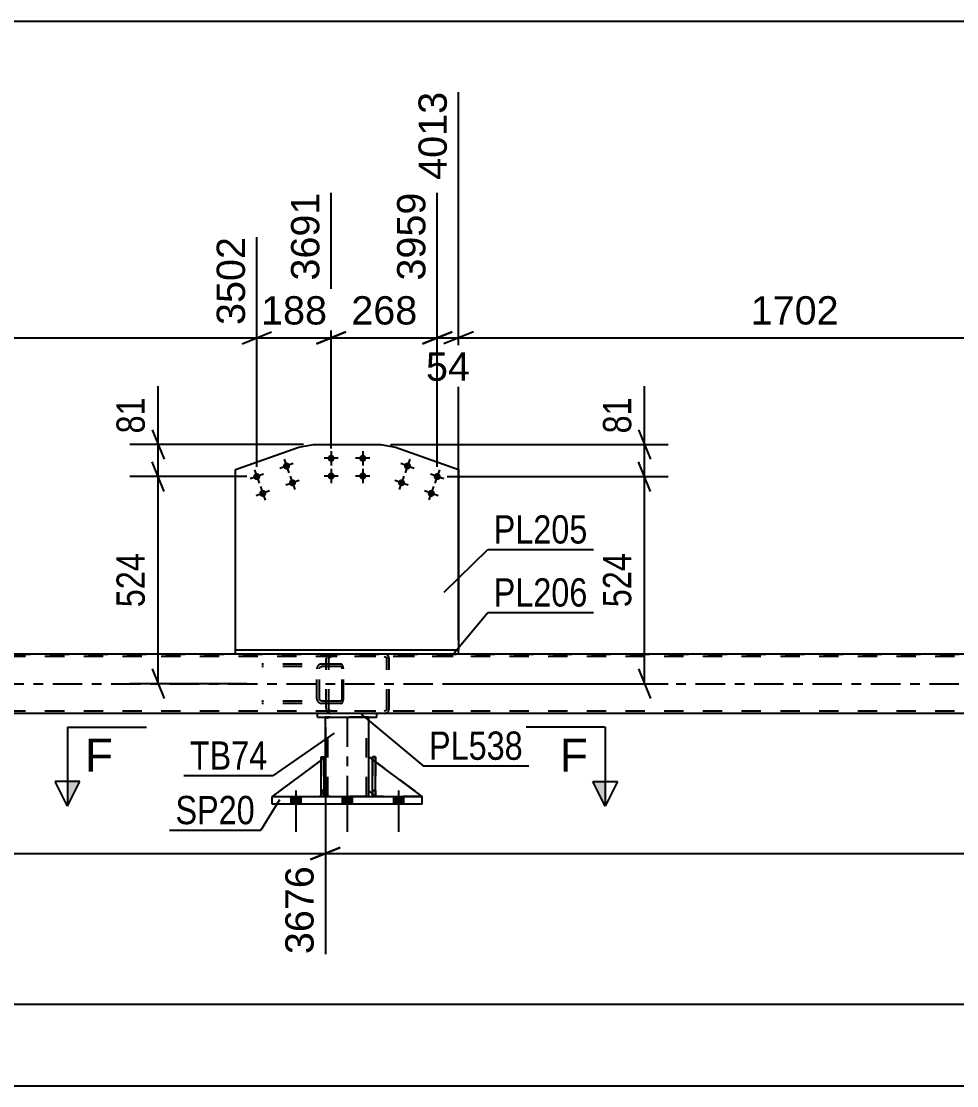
# Model space of a CAD drawing. Header units: millimetres. Extents: x -147 to 694, y -404 to 190.
# Drawn here: x 47.1 to 141.8, y -265.2 to -157.4 of the extents above; entities that cross this region are included whole.
import ezdxf

# ---------------------------------------------------------------- set-up
doc = ezdxf.new("R2010")
doc.units = ezdxf.units.MM
doc.linetypes.add('DXK_LINE_DOT2', pattern=[3.9198, 1.9599, -1.9599])
doc.linetypes.add('DXK_LINE_DOT3', pattern=[5.9187, 2.979, -0.9799, 0.9799, -0.9799])
doc.styles.add('Arial', font='ARIAL.TTF', dxfattribs={"height": 0.2})
doc.styles.add('Arial Narrow', font='ARIALN.TTF', dxfattribs={"height": 0.2})

# ---------------------------------------------------------------- blocks, each defined once
blk = doc.blocks.new('Part-318897192-5263 - 5161')
at = {"color": 7, "linetype": 'DXK_LINE_DOT2'}
for p, q in [((79.46, -222.45), (71.45, -222.45)), ((79.46, -222.69), (71.45, -222.69)), ((77.08, -222.74), (77.04, -222.93)), ((77.04, -225.97), (77.04, -222.93)), ((77.3, -222.93), (77.32, -222.84)), ((77.3, -225.97), (77.3, -222.93)), ((77.32, -222.84), (77.37, -222.76)), ((77.55, -222.45), (77.36, -222.48)), ((77.37, -222.76), (77.45, -222.71)), ((77.45, -222.71), (77.55, -222.69)), ((77.99, -222.69), (77.99, -222.45)), ((79.56, -222.48), (79.46, -222.45)), ((79.46, -222.69), (79.51, -222.71)), ((79.51, -222.71), (79.56, -222.76)), ((79.65, -222.59), (79.56, -222.48)), ((79.56, -222.76), (79.58, -222.84)), ((79.58, -222.84), (79.59, -222.93)), ((79.59, -225.97), (79.59, -222.93)), ((79.71, -222.74), (79.65, -222.59)), ((79.73, -222.93), (79.71, -222.74)), ((79.73, -225.97), (79.73, -222.93)), ((79.46, -226.21), (71.45, -226.21)), ((77.04, -225.97), (77.08, -226.15)), ((77.32, -226.06), (77.3, -225.97)), ((77.37, -226.14), (77.32, -226.06)), ((77.45, -226.19), (77.37, -226.14)), ((77.55, -226.21), (77.45, -226.19)), ((77.99, -226.45), (77.99, -226.21)), ((79.51, -226.19), (79.46, -226.21)), ((79.56, -226.14), (79.51, -226.19)), ((79.58, -226.06), (79.56, -226.14)), ((79.56, -226.41), (79.65, -226.31)), ((79.59, -225.97), (79.58, -226.06)), ((79.65, -226.31), (79.71, -226.15)), ((79.71, -226.15), (79.73, -225.97)), ((79.46, -226.45), (71.45, -226.45)), ((77.36, -226.41), (77.55, -226.45)), ((79.46, -226.45), (79.56, -226.41))]:
    blk.add_line(p, q, dxfattribs=at)
for centre, start, end in [((77.53, -222.94), 111.1513, 156.1049), ((77.53, -225.95), 203.8951, 248.8487)]:
    blk.add_arc(centre, 0.492, start, end, dxfattribs=at)
blk = doc.blocks.new('Part-318897192-5334 - 5161')
at = {"color": 2, "linetype": 'Continuous'}
for p, q in [((72.51, -236.65), (72.51, -235.85)), ((72.51, -235.85), (87.71, -235.85)), ((87.71, -236.65), (87.71, -235.85)), ((87.71, -236.65), (72.51, -236.65))]:
    blk.add_line(p, q, dxfattribs=at)
blk = doc.blocks.new('Part-318897192-5218 - 5161')
at = {"color": 2, "linetype": 'Continuous'}
for p, q in [((68.79, -202.76), (75.2, -200.48)), ((75.2, -200.48), (76.69, -200.22)), ((76.69, -200.22), (83.49, -200.22)), ((83.49, -200.22), (84.99, -200.48)), ((84.99, -200.48), (91.4, -202.75)), ((68.79, -221.05), (68.79, -202.76)), ((91.4, -202.75), (91.4, -221.05))]:
    blk.add_line(p, q, dxfattribs=at)
at = {"color": 7, "linetype": 'DXK_LINE_DOT2'}
blk.add_line((91.4, -221.05), (68.79, -221.05), dxfattribs=at)
blk = doc.blocks.new('Bolt-318897192-5219 - 5161')
at = {"linetype": 'Continuous'}
for points in [[(74.31, -202.28, -1), (73.63, -202.52, -1)], [(71.3, -203.35, -1), (70.62, -203.59, -1)], [(74.91, -203.98, -1), (74.23, -204.22, -1)], [(71.9, -205.05, -1), (71.22, -205.29, -1)]]:
    blk.add_hatch(color=1, dxfattribs=at).paths.add_polyline_path(points)
at = {"color": 1, "linetype": 'Continuous'}
for p, q in [((74.65, -202.16), (73.29, -202.64)), ((73.73, -201.72), (74.21, -203.08)), ((71.64, -203.23), (70.28, -203.71)), ((70.72, -202.79), (71.2, -204.15)), ((74.33, -203.42), (74.81, -204.78)), ((71.32, -204.49), (71.8, -205.85)), ((75.25, -203.86), (73.9, -204.34)), ((72.24, -204.93), (70.88, -205.41))]:
    blk.add_line(p, q, dxfattribs=at)
blk = doc.blocks.new('Bolt-318897192-5220 - 5161')
at = {"linetype": 'Continuous'}
for points in [[(78.85, -201.62, -1), (78.13, -201.62, -1)], [(82.05, -201.62, -1), (81.33, -201.62, -1)], [(78.85, -203.42, -1), (78.13, -203.42, -1)], [(82.05, -203.42, -1), (81.33, -203.42, -1)]]:
    blk.add_hatch(color=1, dxfattribs=at).paths.add_polyline_path(points)
at = {"color": 1, "linetype": 'Continuous'}
for p, q in [((78.49, -200.9), (78.49, -202.34)), ((81.69, -200.9), (81.69, -202.34)), ((79.21, -201.62), (77.77, -201.62)), ((82.41, -201.62), (80.97, -201.62)), ((79.21, -203.42), (77.77, -203.42)), ((78.49, -202.7), (78.49, -204.14)), ((82.41, -203.42), (80.97, -203.42)), ((81.69, -202.7), (81.69, -204.14))]:
    blk.add_line(p, q, dxfattribs=at)
blk = doc.blocks.new('Part-318897192-5225 - 5161')
at = {"color": 7, "linetype": 'DXK_LINE_DOT2'}
for p, q in [((557.12, -221.69), (-20.73, -221.69)), ((-12.73, -221.45), (557.12, -221.45)), ((91.4, -221.45), (68.79, -221.45)), ((557.12, -227.21), (-20.73, -227.21)), ((83.11, -227.45), (77.11, -227.45))]:
    blk.add_line(p, q, dxfattribs=at)
at = {"color": 2, "linetype": 'Continuous'}
for p, q in [((68.79, -221.45), (3.05, -221.45)), ((157.3, -221.45), (91.4, -221.45)), ((77.11, -227.45), (-20.73, -227.45)), ((247.38, -227.45), (83.11, -227.45))]:
    blk.add_line(p, q, dxfattribs=at)
at = {"color": 7, "linetype": 'DXK_LINE_DOT3'}
blk.add_line((-20.73, -224.45), (557.12, -224.45), dxfattribs=at)
blk = doc.blocks.new('Part-318897192-5438 - 5161')
at = {"color": 2, "linetype": 'Continuous'}
for p, q in [((82.66, -235.85), (82.66, -231.85)), ((82.66, -231.85), (82.98, -231.85)), ((82.98, -235.85), (82.98, -231.85)), ((82.66, -235.85), (82.66, -235.85)), ((82.98, -235.85), (82.66, -235.85))]:
    blk.add_line(p, q, dxfattribs=at)
at = {"color": 7, "linetype": 'DXK_LINE_DOT2'}
for p, q in [((82.66, -231.85), (82.66, -235.25)), ((82.98, -235.25), (82.98, -231.85)), ((82.66, -235.25), (82.66, -235.85)), ((82.66, -235.25), (82.98, -235.25)), ((82.66, -235.85), (82.66, -235.85)), ((82.66, -235.85), (82.66, -235.85)), ((82.98, -235.85), (82.98, -235.25)), ((82.98, -235.85), (82.98, -235.85))]:
    blk.add_line(p, q, dxfattribs=at)
blk = doc.blocks.new('Part-318897192-5253 - 5161')
at = {"color": 2, "linetype": 'Continuous'}
for p, q in [((91.4, -221.05), (68.79, -221.05)), ((68.79, -221.45), (68.79, -221.05)), ((91.4, -221.45), (68.79, -221.45)), ((91.4, -221.45), (91.4, -221.05))]:
    blk.add_line(p, q, dxfattribs=at)
blk = doc.blocks.new('Bolt-318897192-5266 - 5161')
at = {"linetype": 'Continuous'}
for points in [[(86.56, -202.52, -1), (85.88, -202.28, -1)], [(89.57, -203.59, -1), (88.89, -203.35, -1)], [(85.95, -204.22, -1), (85.28, -203.98, -1)], [(88.97, -205.29, -1), (88.29, -205.05, -1)]]:
    blk.add_hatch(color=1, dxfattribs=at).paths.add_polyline_path(points)
at = {"color": 1, "linetype": 'Continuous'}
for p, q in [((86.9, -202.64), (85.54, -202.16)), ((86.46, -201.72), (85.98, -203.08)), ((85.86, -203.42), (85.37, -204.77)), ((89.91, -203.71), (88.55, -203.23)), ((89.47, -202.79), (88.99, -204.15)), ((86.29, -204.34), (84.94, -203.86)), ((88.87, -204.49), (88.39, -205.84)), ((89.31, -205.41), (87.95, -204.93))]:
    blk.add_line(p, q, dxfattribs=at)
blk = doc.blocks.new('Bolt-318897192-5318 - 5161')
at = {"linetype": 'Continuous'}
for points in [[(74.39, -236.65), (75.43, -236.65), (75.43, -235.85), (74.39, -235.85)], [(74.39, -236.65), (75.43, -236.65), (75.43, -235.85), (74.39, -235.85)], [(74.39, -236.65), (75.43, -236.65), (75.43, -235.85), (74.39, -235.85)], [(79.59, -236.65), (80.63, -236.65), (80.63, -235.85), (79.59, -235.85)], [(79.59, -236.65), (80.63, -236.65), (80.63, -235.85), (79.59, -235.85)], [(84.79, -236.65), (85.83, -236.65), (85.83, -235.85), (84.79, -235.85)], [(84.79, -236.65), (85.83, -236.65), (85.83, -235.85), (84.79, -235.85)], [(84.79, -236.65), (85.83, -236.65), (85.83, -235.85), (84.79, -235.85)]]:
    blk.add_hatch(color=1, dxfattribs=at).paths.add_polyline_path(points)
at = {"color": 1, "linetype": 'Continuous'}
for p, q in [((74.39, -235.85), (74.39, -236.65)), ((74.39, -235.85), (74.39, -236.65)), ((74.39, -235.85), (74.39, -236.65)), ((74.91, -235.25), (74.91, -239.45)), ((74.91, -235.25), (74.91, -239.45)), ((74.91, -235.25), (74.91, -239.45)), ((75.43, -235.85), (75.43, -236.65)), ((75.43, -235.85), (75.43, -236.65)), ((75.43, -235.85), (75.43, -236.65)), ((79.59, -235.85), (79.59, -236.65)), ((79.59, -235.85), (79.59, -236.65)), ((80.11, -235.25), (80.11, -239.45)), ((80.11, -235.25), (80.11, -239.45)), ((80.63, -235.85), (80.63, -236.65)), ((80.63, -235.85), (80.63, -236.65)), ((84.79, -235.85), (84.79, -236.65)), ((84.79, -235.85), (84.79, -236.65)), ((84.79, -235.85), (84.79, -236.65)), ((85.31, -235.25), (85.31, -239.45)), ((85.31, -235.25), (85.31, -239.45)), ((85.31, -235.25), (85.31, -239.45)), ((85.83, -235.85), (85.83, -236.65)), ((85.83, -235.85), (85.83, -236.65)), ((85.83, -235.85), (85.83, -236.65))]:
    blk.add_line(p, q, dxfattribs=at)
blk = doc.blocks.new('Part-318897192-5329 - 5161')
at = {"color": 7, "linetype": 'DXK_LINE_DOT2'}
for p, q in [((78.03, -221.74), (77.99, -221.93)), ((77.99, -226.97), (77.99, -221.93)), ((78.25, -221.93), (78.27, -221.84)), ((78.25, -226.97), (78.25, -221.93)), ((78.27, -221.84), (78.32, -221.76)), ((78.5, -221.45), (78.31, -221.48)), ((78.32, -221.76), (78.41, -221.71)), ((78.41, -221.71), (78.5, -221.69)), ((90.86, -221.45), (78.5, -221.45)), ((90.86, -221.69), (78.5, -221.69)), ((84.06, -221.48), (83.87, -221.45)), ((83.87, -221.69), (83.97, -221.71)), ((83.97, -221.71), (84.05, -221.76)), ((84.05, -221.76), (84.1, -221.84)), ((84.1, -221.84), (84.12, -221.93)), ((84.12, -226.97), (84.12, -221.93)), ((84.38, -221.93), (84.34, -221.74)), ((84.38, -226.97), (84.38, -221.93)), ((77.99, -226.97), (78.03, -227.15)), ((78.27, -227.06), (78.25, -226.97)), ((78.32, -227.14), (78.27, -227.06)), ((78.31, -227.41), (78.5, -227.45)), ((78.41, -227.19), (78.32, -227.14)), ((78.5, -227.21), (78.41, -227.19)), ((90.86, -227.21), (78.5, -227.21)), ((83.97, -227.19), (83.87, -227.21)), ((83.87, -227.45), (84.06, -227.41)), ((84.05, -227.14), (83.97, -227.19)), ((84.1, -227.06), (84.05, -227.14)), ((84.12, -226.97), (84.1, -227.06)), ((84.34, -227.15), (84.38, -226.97)), ((90.86, -227.45), (78.5, -227.45))]:
    blk.add_line(p, q, dxfattribs=at)
for centre, start, end in [((78.48, -221.95), 110.7583, 155.68), ((83.89, -221.95), 24.32, 69.2417), ((78.48, -226.95), 204.32, 249.2417), ((83.89, -226.95), 290.7583, 335.68)]:
    blk.add_arc(centre, 0.496, start, end, dxfattribs=at)
blk = doc.blocks.new('Part-318897192-5406 - 5161')
at = {"color": 2, "linetype": 'Continuous'}
for p, q in [((83.11, -227.45), (77.11, -227.45)), ((77.11, -227.85), (77.11, -227.45)), ((77.11, -227.85), (83.11, -227.85)), ((83.11, -227.85), (83.11, -227.45))]:
    blk.add_line(p, q, dxfattribs=at)
blk = doc.blocks.new('Part-318897192-5380 - 5161')
at = {"color": 7, "linetype": 'DXK_LINE_DOT2'}
for p, q in [((82.31, -235.25), (82.31, -231.85)), ((82.31, -231.85), (87.71, -235.85)), ((82.91, -235.85), (82.31, -235.25)), ((87.71, -235.85), (82.91, -235.85))]:
    blk.add_line(p, q, dxfattribs=at)
blk = doc.blocks.new('Part-318897192-5381 - 5161')
at = {"color": 2, "linetype": 'Continuous'}
for p, q in [((82.31, -235.25), (82.31, -231.85)), ((82.31, -231.85), (82.66, -232.11)), ((87.71, -235.85), (82.98, -232.35)), ((82.66, -235.6), (82.31, -235.25))]:
    blk.add_line(p, q, dxfattribs=at)
at = {"color": 7, "linetype": 'DXK_LINE_DOT2'}
for p, q in [((82.98, -232.35), (82.66, -232.11)), ((82.66, -235.6), (82.91, -235.85)), ((82.91, -235.85), (87.71, -235.85))]:
    blk.add_line(p, q, dxfattribs=at)
blk = doc.blocks.new('Part-318897192-5382 - 5161')
at = {"color": 7, "linetype": 'DXK_LINE_DOT2'}
for p, q in [((77.91, -231.85), (72.51, -235.85)), ((77.91, -235.25), (77.91, -231.85)), ((77.91, -231.85), (77.91, -235.25)), ((72.51, -235.85), (77.31, -235.85)), ((77.31, -235.85), (77.91, -235.25)), ((77.91, -235.25), (77.31, -235.85)), ((77.91, -235.25), (77.91, -235.25))]:
    blk.add_line(p, q, dxfattribs=at)
blk = doc.blocks.new('Part-318897192-5383 - 5161')
at = {"color": 2, "linetype": 'Continuous'}
for p, q in [((77.46, -232.18), (72.51, -235.85)), ((77.91, -231.85), (77.78, -231.94)), ((77.91, -235.25), (77.91, -231.85)), ((77.46, -235.69), (77.31, -235.85)), ((77.91, -235.25), (77.78, -235.37)), ((77.91, -235.25), (77.91, -235.25))]:
    blk.add_line(p, q, dxfattribs=at)
at = {"color": 7, "linetype": 'DXK_LINE_DOT2'}
for p, q in [((77.78, -231.94), (77.46, -232.18)), ((77.91, -235.25), (77.91, -231.85)), ((72.51, -235.85), (72.51, -235.85)), ((72.51, -235.85), (77.31, -235.85)), ((77.91, -235.25), (77.31, -235.85)), ((77.78, -235.37), (77.46, -235.69))]:
    blk.add_line(p, q, dxfattribs=at)
blk = doc.blocks.new('Part-318897192-5385 - 5161')
at = {"color": 2, "linetype": 'Continuous'}
for p, q in [((77.46, -235.85), (77.46, -231.85)), ((77.46, -231.85), (77.78, -231.85)), ((77.78, -235.85), (77.78, -231.85)), ((77.46, -235.85), (77.46, -235.85)), ((77.78, -235.85), (77.46, -235.85))]:
    blk.add_line(p, q, dxfattribs=at)
at = {"color": 7, "linetype": 'DXK_LINE_DOT2'}
for p, q in [((77.46, -231.85), (77.46, -235.25)), ((77.78, -235.25), (77.78, -231.85)), ((77.46, -235.25), (77.46, -235.85)), ((77.46, -235.25), (77.78, -235.25)), ((77.46, -235.85), (77.46, -235.85)), ((77.46, -235.85), (77.46, -235.85)), ((77.78, -235.85), (77.78, -235.25)), ((77.78, -235.85), (77.78, -235.85))]:
    blk.add_line(p, q, dxfattribs=at)
blk = doc.blocks.new('Part-318897192-5391 - 5161')
at = {"color": 2, "linetype": 'Continuous'}
for p, q in [((77.91, -231.85), (77.91, -227.85)), ((82.31, -231.85), (82.31, -227.85)), ((77.91, -235.85), (77.91, -235.25)), ((82.31, -235.85), (82.31, -235.25))]:
    blk.add_line(p, q, dxfattribs=at)
at = {"color": 7, "linetype": 'DXK_LINE_DOT2'}
for p, q in [((82.31, -227.85), (77.91, -227.85)), ((78.15, -235.85), (78.15, -227.85)), ((82.07, -235.85), (82.07, -227.85)), ((77.91, -235.25), (77.91, -231.85)), ((82.31, -235.25), (82.31, -231.85)), ((82.31, -235.85), (77.91, -235.85))]:
    blk.add_line(p, q, dxfattribs=at)
at = {"color": 7, "linetype": 'DXK_LINE_DOT3'}
blk.add_line((80.11, -227.85), (80.11, -235.85), dxfattribs=at)
blk = doc.blocks.new('Part-318897192-5449 - 5161')
at = {"color": 7, "linetype": 'DXK_LINE_DOT2'}
for p, q in [((77.46, -231.85), (77.78, -231.85)), ((77.46, -235.25), (77.46, -231.85)), ((77.46, -231.85), (77.46, -235.85)), ((77.78, -231.85), (77.78, -235.25)), ((77.78, -235.85), (77.78, -231.94)), ((77.78, -235.25), (77.46, -235.25)), ((77.46, -235.85), (77.46, -235.25)), ((77.78, -235.85), (77.46, -235.85)), ((77.78, -235.25), (77.78, -235.85)), ((77.78, -235.85), (77.78, -235.85))]:
    blk.add_line(p, q, dxfattribs=at)
blk = doc.blocks.new('Part-318897192-5503 - 5161')
at = {"color": 7, "linetype": 'DXK_LINE_DOT2'}
for p, q in [((82.98, -231.85), (82.66, -231.85)), ((82.66, -235.25), (82.66, -231.85)), ((82.66, -231.85), (82.66, -235.85)), ((82.98, -231.85), (82.98, -235.25)), ((82.98, -235.85), (82.98, -231.85)), ((82.98, -235.25), (82.66, -235.25)), ((82.66, -235.85), (82.66, -235.25)), ((82.98, -235.85), (82.66, -235.85)), ((82.98, -235.25), (82.98, -235.85)), ((82.98, -235.85), (82.98, -235.85))]:
    blk.add_line(p, q, dxfattribs=at)
blk = doc.blocks.new('StraightDimension-318897192-4993 - 3274')
at = {"color": 7, "linetype": 'Continuous'}
blk.add_line((-46.14, -157.36), (588.12, -157.36), dxfattribs=at)
blk = doc.blocks.new('StraightDimension-318897192-19254 - 5161')
at = {"color": 7, "linetype": 'Continuous'}
for p, q in [((60.96, -200.22), (60.96, -194.32)), ((60.96, -200.22), (60.96, -194.32)), ((60.36, -198.72), (61.56, -201.72)), ((75.69, -200.22), (58.11, -200.22)), ((60.96, -203.47), (60.96, -200.22)), ((61.56, -204.97), (60.36, -201.97)), ((69.96, -203.47), (58.11, -203.47))]:
    blk.add_line(p, q, dxfattribs=at)
at = {"color": 0}
blk.add_wipeout([(60.21, -194.84), (56.01, -194.84), (56.01, -199.7), (60.21, -199.7)], dxfattribs=at)
at = {"color": 3, "style": 'Arial Narrow'}
blk.add_text('81', height=2.863, rotation=90.0002, dxfattribs=at).set_placement((59.61, -199.1))
blk = doc.blocks.new('StraightDimension-318897192-5800 - 5161')
at = {"color": 7, "linetype": 'Continuous'}
for p, q in [((-32.83, -228.45), (-32.83, -245.16)), ((77.91, -228.85), (77.91, -251.83)), ((-31.33, -241.03), (-34.33, -242.23)), ((76.41, -242.23), (79.41, -241.03)), ((-32.83, -241.63), (77.91, -241.63))]:
    blk.add_line(p, q, dxfattribs=at)
at = {"color": 0}
blk.add_wipeout([(27.59, -240.88), (27.59, -236.68), (17.49, -236.68), (17.49, -240.88)], dxfattribs=at)
at = {"color": 3, "style": 'Arial'}
blk.add_text('3676', height=2.865, dxfattribs=at).set_placement((18.09, -240.28))
at = {"color": 0, "linetype": 'Continuous'}
for points in [[(-33.43, -242.33), (-37.63, -242.33), (-37.63, -245.76), (-33.43, -245.76)], [(77.31, -242.33), (73.11, -242.33), (73.11, -252.43), (77.31, -252.43)]]:
    blk.add_wipeout(points, dxfattribs=at)
at = {"color": 3, "linetype": 'Continuous', "style": 'Arial'}
for s, height, p in [('0', 2.87, (-34.03, -245.16)), ('3676', 2.865, (76.71, -251.83))]:
    blk.add_text(s, height=height, rotation=90.0002, dxfattribs=at).set_placement(p)
blk = doc.blocks.new('StraightDimension-318897192-19255 - 5161')
at = {"color": 7, "linetype": 'Continuous'}
for p, q in [((61.56, -204.97), (60.36, -201.97)), ((69.96, -203.47), (58.11, -203.47)), ((60.96, -224.45), (60.96, -203.47)), ((60.36, -222.95), (61.56, -225.95)), ((69.96, -224.45), (58.11, -224.45))]:
    blk.add_line(p, q, dxfattribs=at)
at = {"color": 0}
blk.add_wipeout([(60.21, -210.62), (56.01, -210.62), (56.01, -217.3), (60.21, -217.3)], dxfattribs=at)
at = {"color": 3, "style": 'Arial Narrow'}
blk.add_text('524', height=2.863, rotation=90.0002, dxfattribs=at).set_placement((59.61, -216.7))
blk = doc.blocks.new('StraightDimension-318897192-5809 - 5161')
at = {"color": 7, "linetype": 'Continuous'}
for p, q in [((77.91, -228.85), (77.91, -251.83)), ((248.17, -228.85), (248.17, -251.83)), ((79.41, -241.03), (76.41, -242.23)), ((246.67, -242.23), (249.67, -241.03)), ((77.91, -241.63), (248.17, -241.63))]:
    blk.add_line(p, q, dxfattribs=at)
at = {"color": 0}
blk.add_wipeout([(168.09, -240.88), (168.09, -236.68), (157.99, -236.68), (157.99, -240.88)], dxfattribs=at)
at = {"color": 3, "style": 'Arial'}
blk.add_text('4257', height=2.865, dxfattribs=at).set_placement((158.59, -240.28))
at = {"color": 0, "linetype": 'Continuous'}
blk.add_wipeout([(247.57, -242.33), (243.37, -242.33), (243.37, -252.43), (247.57, -252.43)], dxfattribs=at)
at = {"color": 3, "linetype": 'Continuous', "style": 'Arial'}
blk.add_text('7933', height=2.865, rotation=90.0002, dxfattribs=at).set_placement((246.97, -251.83))
blk = doc.blocks.new('StraightDimension-318897192-5843 - 5161')
at = {"color": 7, "linetype": 'Continuous'}
blk.add_line((-33.63, -265.15), (557.92, -265.15), dxfattribs=at)
blk = doc.blocks.new('StraightDimension-318897192-6138 - 5161')
at = {"color": 7, "linetype": 'Continuous'}
blk.add_line((-32.83, -256.89), (557.12, -256.89), dxfattribs=at)
blk = doc.blocks.new('StraightDimension-318897192-11982 - 5161')
at = {"color": 7, "linetype": 'Continuous'}
for p, q in [((91.4, -220.05), (91.4, -164.53)), ((159.47, -211.99), (159.47, -179.23)), ((92.9, -188.82), (89.9, -190.02)), ((91.4, -189.42), (159.47, -189.42)), ((157.97, -190.02), (160.97, -188.82))]:
    blk.add_line(p, q, dxfattribs=at)
at = {"color": 0}
blk.add_wipeout([(130.48, -188.67), (130.48, -184.47), (120.38, -184.47), (120.38, -188.67)], dxfattribs=at)
at = {"color": 3, "style": 'Arial'}
blk.add_text('1702', height=2.865, dxfattribs=at).set_placement((120.98, -188.07))
at = {"color": 0, "linetype": 'Continuous'}
blk.add_wipeout([(158.87, -178.63), (154.67, -178.63), (154.67, -188.72), (158.87, -188.72)], dxfattribs=at)
at = {"color": 3, "linetype": 'Continuous', "style": 'Arial'}
blk.add_text('5715', height=2.865, rotation=90.0002, dxfattribs=at).set_placement((158.27, -188.12))
blk = doc.blocks.new('StraightDimension-318897192-11983 - 5161')
at = {"color": 7, "linetype": 'Continuous'}
for p, q in [((91.4, -220.05), (91.4, -164.53)), ((89.23, -202.47), (89.23, -174.73)), ((87.73, -190.02), (90.73, -188.82)), ((89.23, -189.42), (91.4, -189.42)), ((92.9, -188.82), (89.9, -190.02))]:
    blk.add_line(p, q, dxfattribs=at)
at = {"color": 0, "linetype": 'Continuous'}
blk.add_wipeout([(90.8, -163.93), (86.6, -163.93), (86.6, -174.02), (90.8, -174.02)], dxfattribs=at)
at = {"color": 3, "linetype": 'Continuous', "style": 'Arial'}
blk.add_text('4013', height=2.865, rotation=90.0002, dxfattribs=at).set_placement((90.2, -173.42))
at = {"color": 0}
blk.add_wipeout([(93.14, -194.37), (93.14, -190.17), (87.49, -190.17), (87.49, -194.37)], dxfattribs=at)
at = {"color": 3, "style": 'Arial'}
blk.add_text('54', height=2.865, dxfattribs=at).set_placement((88.09, -193.77))
blk = doc.blocks.new('StraightDimension-318897192-11984 - 5161')
at = {"color": 7, "linetype": 'Continuous'}
for p, q in [((78.49, -200.62), (78.49, -174.73)), ((89.23, -202.47), (89.23, -174.73)), ((76.99, -190.02), (79.99, -188.82)), ((78.49, -189.42), (89.23, -189.42)), ((90.73, -188.82), (87.73, -190.02))]:
    blk.add_line(p, q, dxfattribs=at)
at = {"color": 0}
blk.add_wipeout([(87.8, -188.67), (87.8, -184.47), (79.93, -184.47), (79.93, -188.67)], dxfattribs=at)
at = {"color": 3, "style": 'Arial'}
blk.add_text('268', height=2.865, dxfattribs=at).set_placement((80.53, -188.07))
at = {"color": 0, "linetype": 'Continuous'}
blk.add_wipeout([(88.63, -174.13), (84.43, -174.13), (84.43, -184.22), (88.63, -184.22)], dxfattribs=at)
at = {"color": 3, "linetype": 'Continuous', "style": 'Arial'}
blk.add_text('3959', height=2.865, rotation=90.0002, dxfattribs=at).set_placement((88.03, -183.62))
blk = doc.blocks.new('StraightDimension-318897192-11985 - 5161')
at = {"color": 7, "linetype": 'Continuous'}
for p, q in [((78.49, -200.62), (78.49, -174.73)), ((70.96, -202.47), (70.96, -179.23)), ((69.46, -190.02), (72.46, -188.82)), ((70.96, -189.42), (78.49, -189.42)), ((79.99, -188.82), (76.99, -190.02))]:
    blk.add_line(p, q, dxfattribs=at)
at = {"color": 0}
blk.add_wipeout([(78.66, -188.67), (78.66, -184.47), (70.79, -184.47), (70.79, -188.67)], dxfattribs=at)
at = {"color": 3, "style": 'Arial'}
blk.add_text('188', height=2.865, dxfattribs=at).set_placement((71.39, -188.07))
at = {"color": 0, "linetype": 'Continuous'}
blk.add_wipeout([(77.89, -174.13), (73.69, -174.13), (73.69, -184.22), (77.89, -184.22)], dxfattribs=at)
at = {"color": 3, "linetype": 'Continuous', "style": 'Arial'}
blk.add_text('3691', height=2.865, rotation=90.0002, dxfattribs=at).set_placement((77.29, -183.62))
blk = doc.blocks.new('StraightDimension-318897192-11986 - 5161')
at = {"color": 7, "linetype": 'Continuous'}
for p, q in [((3.05, -220.05), (3.05, -164.53)), ((70.96, -202.47), (70.96, -179.23)), ((4.55, -188.82), (1.55, -190.02)), ((3.05, -189.42), (70.96, -189.42)), ((69.46, -190.02), (72.46, -188.82))]:
    blk.add_line(p, q, dxfattribs=at)
at = {"color": 0}
blk.add_wipeout([(42.05, -188.67), (42.05, -184.47), (31.96, -184.47), (31.96, -188.67)], dxfattribs=at)
at = {"color": 3, "style": 'Arial'}
blk.add_text('1698', height=2.865, dxfattribs=at).set_placement((32.56, -188.07))
at = {"color": 0, "linetype": 'Continuous'}
blk.add_wipeout([(70.36, -178.63), (66.16, -178.63), (66.16, -188.72), (70.36, -188.72)], dxfattribs=at)
at = {"color": 3, "linetype": 'Continuous', "style": 'Arial'}
blk.add_text('3502', height=2.865, rotation=90.0002, dxfattribs=at).set_placement((69.76, -188.12))
blk = doc.blocks.new('StraightDimension-318897192-19281 - 5161')
at = {"color": 7, "linetype": 'Continuous'}
for p, q in [((110.23, -200.22), (110.23, -194.32)), ((110.23, -200.22), (110.23, -194.32)), ((109.63, -198.72), (110.83, -201.72)), ((84.49, -200.22), (112.63, -200.22)), ((110.23, -203.47), (110.23, -200.22)), ((110.83, -204.97), (109.63, -201.97)), ((90.23, -203.47), (112.63, -203.47))]:
    blk.add_line(p, q, dxfattribs=at)
at = {"color": 0}
blk.add_wipeout([(109.48, -194.84), (105.28, -194.84), (105.28, -199.7), (109.48, -199.7)], dxfattribs=at)
at = {"color": 3, "style": 'Arial Narrow'}
blk.add_text('81', height=2.863, rotation=90.0002, dxfattribs=at).set_placement((108.88, -199.1))
blk = doc.blocks.new('StraightDimension-318897192-19282 - 5161')
at = {"color": 7, "linetype": 'Continuous'}
for p, q in [((110.83, -204.97), (109.63, -201.97)), ((90.23, -203.47), (112.63, -203.47)), ((110.23, -224.45), (110.23, -203.47)), ((109.63, -222.95), (110.83, -225.95)), ((90.23, -224.45), (112.63, -224.45))]:
    blk.add_line(p, q, dxfattribs=at)
at = {"color": 0}
blk.add_wipeout([(109.48, -210.62), (105.28, -210.62), (105.28, -217.3), (109.48, -217.3)], dxfattribs=at)
at = {"color": 3, "style": 'Arial Narrow'}
blk.add_text('524', height=2.863, rotation=90.0002, dxfattribs=at).set_placement((108.88, -216.7))
blk = doc.blocks.new('Mark-318897192-5249 - 5161')
at = {"color": 30, "linetype": 'Continuous'}
for p, q in [((90.96, -221.31), (94.35, -217.23)), ((94.35, -217.23), (105.06, -217.23))]:
    blk.add_line(p, q, dxfattribs=at)
at = {"color": 0}
blk.add_wipeout([(104.46, -216.63), (104.46, -213.63), (94.95, -213.63), (94.95, -216.63)], dxfattribs=at)
blk.add_wipeout([(104.46, -216.63), (104.46, -213.63), (94.95, -213.63), (94.95, -216.63)], dxfattribs=at)
at = {"color": 3, "style": 'Arial Narrow'}
blk.add_text('PL206', height=2.863, dxfattribs=at).set_placement((94.95, -216.63))
blk = doc.blocks.new('Mark-318897192-5214 - 5161')
at = {"color": 30, "linetype": 'Continuous'}
for p, q in [((89.92, -215.18), (94.35, -210.85)), ((94.35, -210.85), (105.06, -210.85))]:
    blk.add_line(p, q, dxfattribs=at)
at = {"color": 0}
blk.add_wipeout([(104.46, -210.25), (104.46, -207.25), (94.95, -207.25), (94.95, -210.25)], dxfattribs=at)
blk.add_wipeout([(104.46, -210.25), (104.46, -207.25), (94.95, -207.25), (94.95, -210.25)], dxfattribs=at)
at = {"color": 3, "style": 'Arial Narrow'}
blk.add_text('PL205', height=2.863, dxfattribs=at).set_placement((94.95, -210.25))
blk = doc.blocks.new('Mark-318897192-5330 - 5161')
at = {"color": 30, "linetype": 'Continuous'}
for p in [(73.24, -236.21), (62.12, -239.27)]:
    blk.add_line(p, (71.36, -239.27), dxfattribs=at)
at = {"color": 0}
blk.add_wipeout([(70.76, -238.67), (70.76, -235.67), (62.72, -235.67), (62.72, -238.67)], dxfattribs=at)
blk.add_wipeout([(70.76, -238.67), (70.76, -235.67), (62.72, -235.67), (62.72, -238.67)], dxfattribs=at)
at = {"color": 3, "style": 'Arial Narrow'}
blk.add_text('SP20', height=2.863, dxfattribs=at).set_placement((62.72, -238.67))
blk = doc.blocks.new('Mark-318897192-5387 - 5161')
at = {"color": 30, "linetype": 'Continuous'}
for p in [(78.8, -229.46), (63.57, -233.75)]:
    blk.add_line(p, (72.63, -233.75), dxfattribs=at)
at = {"color": 0}
blk.add_wipeout([(72.03, -233.15), (72.03, -230.15), (64.17, -230.15), (64.17, -233.15)], dxfattribs=at)
blk.add_wipeout([(72.03, -233.15), (72.03, -230.15), (64.17, -230.15), (64.17, -233.15)], dxfattribs=at)
at = {"color": 3, "style": 'Arial Narrow'}
blk.add_text('TB74', height=2.863, dxfattribs=at).set_placement((64.17, -233.15))
blk = doc.blocks.new('Mark-318897192-5402 - 5161')
at = {"color": 30, "linetype": 'Continuous'}
for p, q in [((81.53, -227.54), (87.8, -232.75)), ((87.8, -232.75), (98.5, -232.75))]:
    blk.add_line(p, q, dxfattribs=at)
at = {"color": 0}
blk.add_wipeout([(97.9, -232.15), (97.9, -229.15), (88.4, -229.15), (88.4, -232.15)], dxfattribs=at)
blk.add_wipeout([(97.9, -232.15), (97.9, -229.15), (88.4, -229.15), (88.4, -232.15)], dxfattribs=at)
at = {"color": 3, "style": 'Arial Narrow'}
blk.add_text('PL538', height=2.863, dxfattribs=at).set_placement((88.4, -232.15))
blk = doc.blocks.new('SectionMark-318897192-6180 - 5161')
at = {"linetype": 'Continuous'}
for points in [[(51.79, -234.35), (53.04, -234.35), (51.79, -236.85)], [(104.99, -234.35), (106.24, -234.35), (106.24, -236.85)]]:
    blk.add_hatch(color=6, dxfattribs=at).paths.add_polyline_path(points)
at = {"color": 6, "linetype": 'Continuous'}
for p, q in [((51.79, -228.85), (59.79, -228.85)), ((51.79, -228.85), (51.79, -236.85)), ((106.24, -228.85), (98.24, -228.85)), ((106.24, -228.85), (106.24, -236.85)), ((51.79, -236.85), (50.54, -234.35)), ((53.04, -234.35), (50.54, -234.35)), ((51.79, -236.85), (53.04, -234.35)), ((104.99, -234.35), (107.49, -234.35)), ((106.24, -236.85), (104.99, -234.35)), ((107.49, -234.35), (106.24, -236.85))]:
    blk.add_line(p, q, dxfattribs=at)
at = {"color": 0, "linetype": 'Continuous'}
for points in [[(56.39, -233.35), (56.39, -229.85), (53.54, -229.85), (53.54, -233.35)], [(104.49, -233.35), (104.49, -229.85), (101.64, -229.85), (101.64, -233.35)]]:
    blk.add_wipeout(points, dxfattribs=at)
at = {"color": 3, "linetype": 'Continuous', "style": 'Arial'}
for p in [(53.54, -233.35), (101.64, -233.35)]:
    blk.add_text('F', height=3.34, dxfattribs=at).set_placement(p)

msp = doc.modelspace()

# ---------------------------------------------------------------- block references
for name in ['StraightDimension-318897192-4993 - 3274', 'Part-318897192-5218 - 5161', 'Bolt-318897192-5220 - 5161', 'Bolt-318897192-5219 - 5161', 'Bolt-318897192-5266 - 5161', 'Part-318897192-5225 - 5161', 'Part-318897192-5253 - 5161', 'Part-318897192-5329 - 5161', 'Part-318897192-5263 - 5161', 'Part-318897192-5406 - 5161', 'Part-318897192-5391 - 5161', 'Part-318897192-5382 - 5161', 'Part-318897192-5383 - 5161', 'Part-318897192-5385 - 5161', 'Part-318897192-5449 - 5161', 'Part-318897192-5380 - 5161', 'Part-318897192-5381 - 5161', 'Part-318897192-5438 - 5161', 'Part-318897192-5503 - 5161', 'Part-318897192-5334 - 5161', 'Bolt-318897192-5318 - 5161']:
    msp.add_blockref(name, (0, 0))

# ---------------------------------------------------------------- next in the draw order: block references
for name in ['StraightDimension-318897192-11982 - 5161', 'StraightDimension-318897192-19254 - 5161', 'StraightDimension-318897192-5800 - 5161']:
    msp.add_blockref(name, (0, 0))

# ---------------------------------------------------------------- next in the draw order: block references
for name in ['StraightDimension-318897192-11983 - 5161', 'StraightDimension-318897192-19255 - 5161', 'StraightDimension-318897192-5809 - 5161']:
    msp.add_blockref(name, (0, 0))

# ---------------------------------------------------------------- next in the draw order: block references
for name in ['StraightDimension-318897192-11984 - 5161', 'StraightDimension-318897192-5843 - 5161']:
    msp.add_blockref(name, (0, 0))

# ---------------------------------------------------------------- next in the draw order: block references
for name in ['StraightDimension-318897192-11985 - 5161', 'StraightDimension-318897192-19281 - 5161', 'StraightDimension-318897192-6138 - 5161']:
    msp.add_blockref(name, (0, 0))

# ---------------------------------------------------------------- next in the draw order: block references
for name in ['StraightDimension-318897192-11986 - 5161', 'StraightDimension-318897192-19282 - 5161', 'Mark-318897192-5402 - 5161', 'Mark-318897192-5387 - 5161', 'Mark-318897192-5330 - 5161']:
    msp.add_blockref(name, (0, 0))

# ---------------------------------------------------------------- next in the draw order: block references
for name in ['Mark-318897192-5249 - 5161', 'SectionMark-318897192-6180 - 5161']:
    msp.add_blockref(name, (0, 0))

# ---------------------------------------------------------------- next in the draw order: block references
msp.add_blockref('Mark-318897192-5214 - 5161', (0, 0))

doc.saveas('drawing.dxf')
